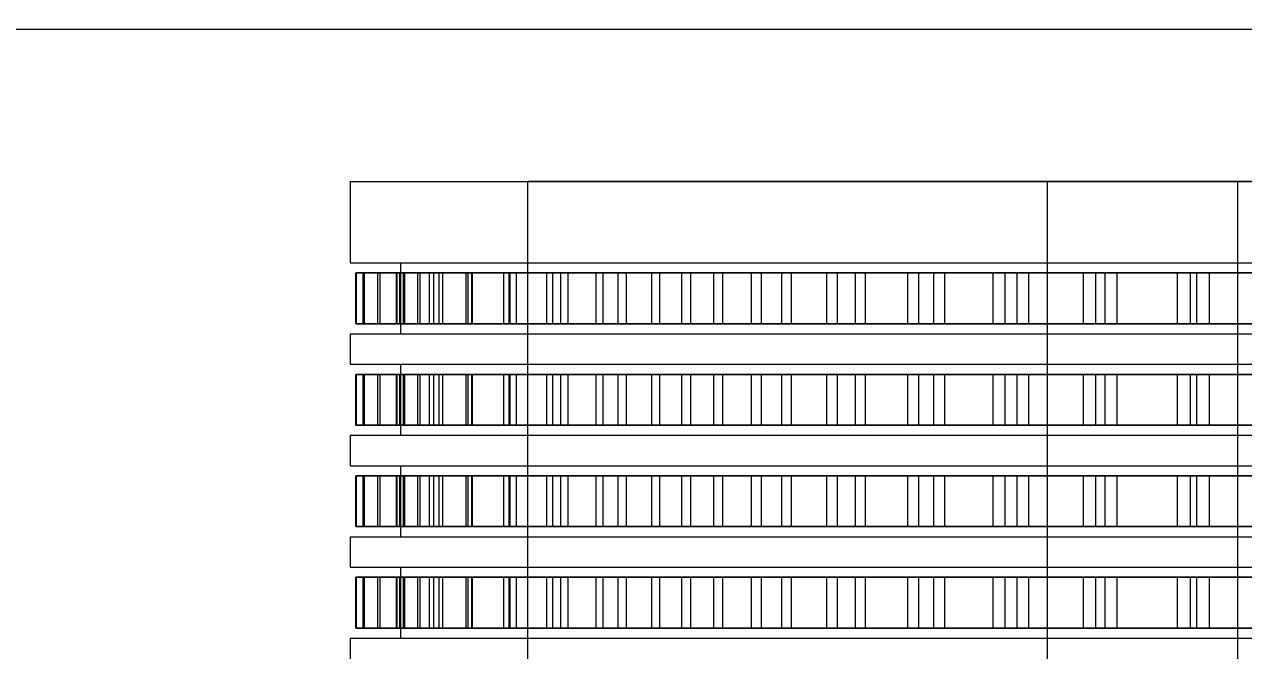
# Model space of a CAD drawing. Header units: millimetres. Extents: x -191664 to 191490, y -197311 to 10263.
# Drawn here: x 400.8 to 641.2, y -111832.5 to -111709 of the extents above; entities that cross this region are included whole.
import ezdxf

# ---------------------------------------------------------------- set-up
doc = ezdxf.new("R2010")
doc.units = ezdxf.units.MM
for name, color, linetype, lineweight in [('COTAS_O', 1, 'Continuous', 0), ('DET_briquetadora_superior', 7, 'Continuous', 0), ('R15_COTAS_TRANSPORTE_P', 1, 'Continuous', 0)]:
    doc.layers.add(name, color=color, linetype=linetype, lineweight=lineweight)
doc.dimstyles.new('PLANTA_20', dxfattribs={"dimtxt": 50, "dimasz": 30, "dimexe": 30, "dimexo": 16, "dimgap": 20, "dimtad": 1, "dimtih": 1, "dimtoh": 1, "dimdec": 1, "dimzin": 0, "dimdsep": 46, "dimcen": 0.09, "dimadec": 0, "dimazin": 0, "dimtfac": 1, "dimtdec": 4, "dimtofl": 0, "dimtmove": 0, "dimatfit": 3, "dimfxl": 1, "dimtolj": 1, "dimtzin": 0, "dimarcsym": 0})

# ---------------------------------------------------------------- blocks, each defined once
blk = doc.blocks.new('*D80')
at = {"layer": 'COTAS_O', "color": 0, "lineweight": -2, "transparency": 16777216}
for p, q in [((75, -111726), (75, -112240)), ((2275, -111726), (2275, -112240)), ((105, -112210), (2245, -112210))]:
    blk.add_line(p, q, dxfattribs=at)
at = {"layer": 'COTAS_O', "color": 0, "transparency": 16777216}
for points in [[(105, -112205), (105, -112215), (75, -112210)], [(2245, -112205), (2245, -112215), (2275, -112210)]]:
    blk.add_solid(points, dxfattribs=at)
at = {"layer": 'Defpoints', "color": 0, "transparency": 16777216}
for p in [(75, -111710), (2275, -111710), (2275, -112210)]:
    blk.add_point(p, dxfattribs=at)
blk = doc.blocks.new('*D131')
at = {"layer": 'Defpoints', "color": 0, "transparency": 16777216}
for p in [(1100, -183968.15), (1139.8, -184162.66), (1104.62, -184212), (1304.62, -184212), (1304.62, -184212)]:
    blk.add_point(p, dxfattribs=at)
at = {"layer": 'R15_COTAS_TRANSPORTE_P', "color": 0, "lineweight": -2, "transparency": 16777216}
blk.add_arc((1304.62, -184212), 172.05, 140.0034, 169.9966, dxfattribs=at)
at = {"layer": 'R15_COTAS_TRANSPORTE_P', "color": 0, "transparency": 16777216}
for points in [[(1169.28, -184097.88), (1176.35, -184104.95), (1194.03, -184080.2)], [(1140.17, -184182.55), (1130.2, -184181.68), (1132.57, -184212)]]:
    blk.add_solid(points, dxfattribs=at)
blk = doc.blocks.new('*D132')
at = {"layer": 'Defpoints', "color": 0, "transparency": 16777216}
for p in [(-500, -194490), (-500, -194490), (500, -194490), (203.29, -194656.68), (439.69, -194832.02)]:
    blk.add_point(p, dxfattribs=at)
at = {"layer": 'R15_COTAS_TRANSPORTE_P', "color": 0, "lineweight": -2, "transparency": 16777216}
blk.add_arc((-500, -194490), 722.77, 342.37834, 357.62166, dxfattribs=at)
at = {"layer": 'R15_COTAS_TRANSPORTE_P', "color": 0, "transparency": 16777216}
for points in [[(217.15, -194519.89), (227.15, -194520.1), (222.77, -194490)], [(193.59, -194710.42), (184.12, -194707.19), (179.18, -194737.2)]]:
    blk.add_solid(points, dxfattribs=at)
blk = doc.blocks.new('*D133')
at = {"layer": 'Defpoints', "color": 0, "transparency": 16777216}
for p in [(439.69, -194147.98), (217.89, -194406.09), (-500, -194490), (-500, -194490), (500, -194490)]:
    blk.add_point(p, dxfattribs=at)
at = {"layer": 'R15_COTAS_TRANSPORTE_P', "color": 0, "lineweight": -2, "transparency": 16777216}
blk.add_arc((-500, -194490), 722.77, 2.37834, 17.62166, dxfattribs=at)
at = {"layer": 'R15_COTAS_TRANSPORTE_P', "color": 0, "transparency": 16777216}
for points in [[(184.12, -194272.81), (193.59, -194269.58), (179.18, -194242.8)], [(227.15, -194459.9), (217.15, -194460.11), (222.77, -194490)]]:
    blk.add_solid(points, dxfattribs=at)

msp = doc.modelspace()

# ---------------------------------------------------------------- linework, layer by layer
at = {"layer": 'DET_briquetadora_superior', "color": 251, "true_color": 0x53616b}
msp.add_line((2275, -111710), (75, -111710), dxfattribs=at)
at = {"layer": 'DET_briquetadora_superior', "color": 117, "true_color": 0x28865c}
msp.add_line((1305, -111710), (325, -111710), dxfattribs=at)
at = {"layer": 'DET_briquetadora_superior', "color": 9, "true_color": 0xb9c3c2}
for p, q in [((465, -111740), (465.64, -111740)), ((465, -111740), (465, -111756)), ((465.64, -111740), (467.55, -111740)), ((467.55, -111740), (470.72, -111740)), ((470.72, -111740), (475.14, -111740)), ((475.14, -111740), (480.79, -111740)), ((480.79, -111740), (487.66, -111740)), ((487.66, -111740), (495.7, -111740)), ((495.7, -111740), (504.89, -111740)), ((500, -111890), (500, -111740)), ((502.84, -111740), (500, -111740)), ((511.11, -111740), (502.84, -111740)), ((504.89, -111740), (515.19, -111740)), ((524.16, -111740), (511.11, -111740)), ((515.19, -111740), (526.56, -111740)), ((540.92, -111740), (524.16, -111740)), ((526.56, -111740), (538.95, -111740)), ((538.95, -111740), (552.31, -111740)), ((560.04, -111740), (540.92, -111740)), ((552.31, -111740), (566.59, -111740)), ((579.96, -111740), (560.04, -111740)), ((566.59, -111740), (581.72, -111740)), ((599.08, -111740), (579.96, -111740)), ((581.72, -111740), (597.64, -111740)), ((597.64, -111740), (614.3, -111740)), ((615.84, -111740), (599.08, -111740)), ((602.5, -111890), (602.5, -111740)), ((605.34, -111740), (602.5, -111740)), ((613.61, -111740), (605.34, -111740)), ((626.66, -111740), (613.61, -111740)), ((614.3, -111740), (631.61, -111740)), ((628.89, -111740), (615.84, -111740)), ((643.42, -111740), (626.66, -111740)), ((637.16, -111740), (628.89, -111740)), ((631.61, -111740), (649.52, -111740)), ((640, -111740), (637.16, -111740)), ((640, -111890), (640, -111740)), ((465, -111756), (465.64, -111756)), ((465.64, -111756), (467.55, -111756)), ((467.55, -111756), (470.72, -111756)), ((470.72, -111756), (475.14, -111756)), ((475, -111756), (475.64, -111756)), ((475, -111770), (475, -111756)), ((475.14, -111756), (480.79, -111756)), ((475.64, -111756), (477.57, -111756)), ((477.57, -111756), (480.76, -111756)), ((480.76, -111756), (485.22, -111756)), ((480.79, -111756), (487.66, -111756)), ((485.22, -111756), (490.92, -111756)), ((487.66, -111756), (495.7, -111756)), ((490.92, -111756), (497.84, -111756)), ((495.7, -111756), (504.89, -111756)), ((497.84, -111756), (505.94, -111756)), ((504.89, -111756), (515.19, -111756)), ((505.94, -111756), (515.19, -111756)), ((515.19, -111756), (525.56, -111756)), ((515.19, -111756), (526.56, -111756)), ((525.56, -111756), (536.99, -111756)), ((526.56, -111756), (538.95, -111756)), ((536.99, -111756), (549.45, -111756)), ((538.95, -111756), (552.31, -111756)), ((549.45, -111756), (562.87, -111756)), ((552.31, -111756), (566.59, -111756)), ((562.87, -111756), (577.2, -111756)), ((566.59, -111756), (581.72, -111756)), ((577.2, -111756), (592.37, -111756)), ((581.72, -111756), (597.64, -111756)), ((592.37, -111756), (608.33, -111756)), ((597.64, -111756), (614.3, -111756)), ((608.33, -111756), (625, -111756)), ((614.3, -111756), (631.61, -111756)), ((625, -111756), (642.31, -111756)), ((631.61, -111756), (649.52, -111756)), ((465, -111770), (465.64, -111770)), ((465, -111770), (465, -111776)), ((465.64, -111770), (467.55, -111770)), ((467.55, -111770), (470.72, -111770)), ((470.72, -111770), (475.14, -111770)), ((475, -111770), (475.64, -111770)), ((475.14, -111770), (480.79, -111770)), ((475.64, -111770), (477.57, -111770)), ((477.57, -111770), (480.76, -111770)), ((480.76, -111770), (485.22, -111770)), ((480.79, -111770), (487.66, -111770)), ((485.22, -111770), (490.92, -111770)), ((487.66, -111770), (495.7, -111770)), ((490.92, -111770), (497.84, -111770)), ((495.7, -111770), (504.89, -111770)), ((497.84, -111770), (505.94, -111770)), ((504.89, -111770), (515.19, -111770)), ((505.94, -111770), (515.19, -111770)), ((515.19, -111770), (525.56, -111770)), ((515.19, -111770), (526.56, -111770)), ((525.56, -111770), (536.99, -111770)), ((526.56, -111770), (538.95, -111770)), ((536.99, -111770), (549.45, -111770)), ((538.95, -111770), (552.31, -111770)), ((549.45, -111770), (562.87, -111770)), ((552.31, -111770), (566.59, -111770)), ((562.87, -111770), (577.2, -111770)), ((566.59, -111770), (581.72, -111770)), ((577.2, -111770), (592.37, -111770)), ((581.72, -111770), (597.64, -111770)), ((592.37, -111770), (608.33, -111770)), ((597.64, -111770), (614.3, -111770)), ((608.33, -111770), (625, -111770)), ((614.3, -111770), (631.61, -111770)), ((625, -111770), (642.31, -111770)), ((631.61, -111770), (649.52, -111770)), ((465, -111776), (465.64, -111776)), ((465.64, -111776), (467.55, -111776)), ((467.55, -111776), (470.72, -111776)), ((470.72, -111776), (475.14, -111776)), ((475, -111776), (475.64, -111776)), ((475, -111790), (475, -111776)), ((475.14, -111776), (480.79, -111776)), ((475.64, -111776), (477.57, -111776)), ((477.57, -111776), (480.76, -111776)), ((480.76, -111776), (485.22, -111776)), ((480.79, -111776), (487.66, -111776)), ((485.22, -111776), (490.92, -111776)), ((487.66, -111776), (495.7, -111776)), ((490.92, -111776), (497.84, -111776)), ((495.7, -111776), (504.89, -111776)), ((497.84, -111776), (505.94, -111776)), ((504.89, -111776), (515.19, -111776)), ((505.94, -111776), (515.19, -111776)), ((515.19, -111776), (525.56, -111776)), ((515.19, -111776), (526.56, -111776)), ((525.56, -111776), (536.99, -111776)), ((526.56, -111776), (538.95, -111776)), ((536.99, -111776), (549.45, -111776)), ((538.95, -111776), (552.31, -111776)), ((549.45, -111776), (562.87, -111776)), ((552.31, -111776), (566.59, -111776)), ((562.87, -111776), (577.2, -111776)), ((566.59, -111776), (581.72, -111776)), ((577.2, -111776), (592.37, -111776)), ((581.72, -111776), (597.64, -111776)), ((592.37, -111776), (608.33, -111776)), ((597.64, -111776), (614.3, -111776)), ((608.33, -111776), (625, -111776)), ((614.3, -111776), (631.61, -111776)), ((625, -111776), (642.31, -111776)), ((631.61, -111776), (649.52, -111776)), ((465, -111790), (465.64, -111790)), ((465, -111790), (465, -111796)), ((465.64, -111790), (467.55, -111790)), ((467.55, -111790), (470.72, -111790)), ((470.72, -111790), (475.14, -111790)), ((475, -111790), (475.64, -111790)), ((475.14, -111790), (480.79, -111790)), ((475.64, -111790), (477.57, -111790)), ((477.57, -111790), (480.76, -111790)), ((480.76, -111790), (485.22, -111790)), ((480.79, -111790), (487.66, -111790)), ((485.22, -111790), (490.92, -111790)), ((487.66, -111790), (495.7, -111790)), ((490.92, -111790), (497.84, -111790)), ((495.7, -111790), (504.89, -111790)), ((497.84, -111790), (505.94, -111790)), ((504.89, -111790), (515.19, -111790)), ((505.94, -111790), (515.19, -111790)), ((515.19, -111790), (525.56, -111790)), ((515.19, -111790), (526.56, -111790)), ((525.56, -111790), (536.99, -111790)), ((526.56, -111790), (538.95, -111790)), ((536.99, -111790), (549.45, -111790)), ((538.95, -111790), (552.31, -111790)), ((549.45, -111790), (562.87, -111790)), ((552.31, -111790), (566.59, -111790)), ((562.87, -111790), (577.2, -111790)), ((566.59, -111790), (581.72, -111790)), ((577.2, -111790), (592.37, -111790)), ((581.72, -111790), (597.64, -111790)), ((592.37, -111790), (608.33, -111790)), ((597.64, -111790), (614.3, -111790)), ((608.33, -111790), (625, -111790)), ((614.3, -111790), (631.61, -111790)), ((625, -111790), (642.31, -111790)), ((631.61, -111790), (649.52, -111790)), ((465, -111796), (465.64, -111796)), ((465.64, -111796), (467.55, -111796)), ((467.55, -111796), (470.72, -111796)), ((470.72, -111796), (475.14, -111796)), ((475, -111796), (475.64, -111796)), ((475, -111810), (475, -111796)), ((475.14, -111796), (480.79, -111796)), ((475.64, -111796), (477.57, -111796)), ((477.57, -111796), (480.76, -111796)), ((480.76, -111796), (485.22, -111796)), ((480.79, -111796), (487.66, -111796)), ((485.22, -111796), (490.92, -111796)), ((487.66, -111796), (495.7, -111796)), ((490.92, -111796), (497.84, -111796)), ((495.7, -111796), (504.89, -111796)), ((497.84, -111796), (505.94, -111796)), ((504.89, -111796), (515.19, -111796)), ((505.94, -111796), (515.19, -111796)), ((515.19, -111796), (525.56, -111796)), ((515.19, -111796), (526.56, -111796)), ((525.56, -111796), (536.99, -111796)), ((526.56, -111796), (538.95, -111796)), ((536.99, -111796), (549.45, -111796)), ((538.95, -111796), (552.31, -111796)), ((549.45, -111796), (562.87, -111796)), ((552.31, -111796), (566.59, -111796)), ((562.87, -111796), (577.2, -111796)), ((566.59, -111796), (581.72, -111796)), ((577.2, -111796), (592.37, -111796)), ((581.72, -111796), (597.64, -111796)), ((592.37, -111796), (608.33, -111796)), ((597.64, -111796), (614.3, -111796)), ((608.33, -111796), (625, -111796)), ((614.3, -111796), (631.61, -111796)), ((625, -111796), (642.31, -111796)), ((631.61, -111796), (649.52, -111796)), ((465, -111810), (465.64, -111810)), ((465, -111810), (465, -111816)), ((465.64, -111810), (467.55, -111810)), ((467.55, -111810), (470.72, -111810)), ((470.72, -111810), (475.14, -111810)), ((475, -111810), (475.64, -111810)), ((475.14, -111810), (480.79, -111810)), ((475.64, -111810), (477.57, -111810)), ((477.57, -111810), (480.76, -111810)), ((480.76, -111810), (485.22, -111810)), ((480.79, -111810), (487.66, -111810)), ((485.22, -111810), (490.92, -111810)), ((487.66, -111810), (495.7, -111810)), ((490.92, -111810), (497.84, -111810)), ((495.7, -111810), (504.89, -111810)), ((497.84, -111810), (505.94, -111810)), ((504.89, -111810), (515.19, -111810)), ((505.94, -111810), (515.19, -111810)), ((515.19, -111810), (525.56, -111810)), ((515.19, -111810), (526.56, -111810)), ((525.56, -111810), (536.99, -111810)), ((526.56, -111810), (538.95, -111810)), ((536.99, -111810), (549.45, -111810)), ((538.95, -111810), (552.31, -111810)), ((549.45, -111810), (562.87, -111810)), ((552.31, -111810), (566.59, -111810)), ((562.87, -111810), (577.2, -111810)), ((566.59, -111810), (581.72, -111810)), ((577.2, -111810), (592.37, -111810)), ((581.72, -111810), (597.64, -111810)), ((592.37, -111810), (608.33, -111810)), ((597.64, -111810), (614.3, -111810)), ((608.33, -111810), (625, -111810)), ((614.3, -111810), (631.61, -111810)), ((625, -111810), (642.31, -111810)), ((631.61, -111810), (649.52, -111810)), ((465, -111816), (465.64, -111816)), ((465.64, -111816), (467.55, -111816)), ((467.55, -111816), (470.72, -111816)), ((470.72, -111816), (475.14, -111816)), ((475, -111816), (475.64, -111816)), ((475, -111830), (475, -111816)), ((475.14, -111816), (480.79, -111816)), ((475.64, -111816), (477.57, -111816)), ((477.57, -111816), (480.76, -111816)), ((480.76, -111816), (485.22, -111816)), ((480.79, -111816), (487.66, -111816)), ((485.22, -111816), (490.92, -111816)), ((487.66, -111816), (495.7, -111816)), ((490.92, -111816), (497.84, -111816)), ((495.7, -111816), (504.89, -111816)), ((497.84, -111816), (505.94, -111816)), ((504.89, -111816), (515.19, -111816)), ((505.94, -111816), (515.19, -111816)), ((515.19, -111816), (525.56, -111816)), ((515.19, -111816), (526.56, -111816)), ((525.56, -111816), (536.99, -111816)), ((526.56, -111816), (538.95, -111816)), ((536.99, -111816), (549.45, -111816)), ((538.95, -111816), (552.31, -111816)), ((549.45, -111816), (562.87, -111816)), ((552.31, -111816), (566.59, -111816)), ((562.87, -111816), (577.2, -111816)), ((566.59, -111816), (581.72, -111816)), ((577.2, -111816), (592.37, -111816)), ((581.72, -111816), (597.64, -111816)), ((592.37, -111816), (608.33, -111816)), ((597.64, -111816), (614.3, -111816)), ((608.33, -111816), (625, -111816)), ((614.3, -111816), (631.61, -111816)), ((625, -111816), (642.31, -111816)), ((631.61, -111816), (649.52, -111816)), ((465, -111830), (465.64, -111830)), ((465, -111830), (465, -111836)), ((465.64, -111830), (467.55, -111830)), ((467.55, -111830), (470.72, -111830)), ((470.72, -111830), (475.14, -111830)), ((475, -111830), (475.64, -111830)), ((475.14, -111830), (480.79, -111830)), ((475.64, -111830), (477.57, -111830)), ((477.57, -111830), (480.76, -111830)), ((480.76, -111830), (485.22, -111830)), ((480.79, -111830), (487.66, -111830)), ((485.22, -111830), (490.92, -111830)), ((487.66, -111830), (495.7, -111830)), ((490.92, -111830), (497.84, -111830)), ((495.7, -111830), (504.89, -111830)), ((497.84, -111830), (505.94, -111830)), ((504.89, -111830), (515.19, -111830)), ((505.94, -111830), (515.19, -111830)), ((515.19, -111830), (525.56, -111830)), ((515.19, -111830), (526.56, -111830)), ((525.56, -111830), (536.99, -111830)), ((526.56, -111830), (538.95, -111830)), ((536.99, -111830), (549.45, -111830)), ((538.95, -111830), (552.31, -111830)), ((549.45, -111830), (562.87, -111830)), ((552.31, -111830), (566.59, -111830)), ((562.87, -111830), (577.2, -111830)), ((566.59, -111830), (581.72, -111830)), ((577.2, -111830), (592.37, -111830)), ((581.72, -111830), (597.64, -111830)), ((592.37, -111830), (608.33, -111830)), ((597.64, -111830), (614.3, -111830)), ((608.33, -111830), (625, -111830)), ((614.3, -111830), (631.61, -111830)), ((625, -111830), (642.31, -111830)), ((631.61, -111830), (649.52, -111830))]:
    msp.add_line(p, q, dxfattribs=at)
at = {"layer": 'DET_briquetadora_superior', "color": 117, "true_color": 0x376c5b}
for p, q in [((466.14, -111758), (466.24, -111758)), ((467.54, -111758), (466.14, -111758)), ((466.14, -111768), (466.14, -111758)), ((466.24, -111758), (467.84, -111758)), ((466.24, -111768), (466.24, -111758)), ((470.43, -111758), (467.54, -111758)), ((467.54, -111768), (467.54, -111758)), ((467.84, -111758), (470.93, -111758)), ((467.84, -111768), (467.84, -111758)), ((474.8, -111758), (470.43, -111758)), ((470.43, -111768), (470.43, -111758)), ((470.93, -111758), (475.5, -111758)), ((470.93, -111768), (470.93, -111758)), ((475.5, -111758), (474.14, -111758)), ((474.14, -111758), (474.24, -111758)), ((474.14, -111768), (474.14, -111758)), ((474.24, -111758), (475.79, -111758)), ((474.24, -111768), (474.24, -111758)), ((480.63, -111758), (474.8, -111758)), ((474.8, -111768), (474.8, -111758)), ((475.5, -111758), (481.52, -111758)), ((478.32, -111758), (475.5, -111758)), ((475.5, -111768), (475.5, -111758)), ((475.79, -111758), (478.8, -111758)), ((475.79, -111768), (475.79, -111758)), ((482.57, -111758), (478.32, -111758)), ((478.32, -111768), (478.32, -111758)), ((478.8, -111758), (483.25, -111758)), ((478.8, -111768), (478.8, -111758)), ((487.89, -111758), (480.63, -111758)), ((480.63, -111768), (480.63, -111758)), ((481.52, -111758), (488.97, -111758)), ((481.52, -111768), (481.52, -111758)), ((488.25, -111758), (482.57, -111758)), ((482.57, -111768), (482.57, -111758)), ((483.25, -111758), (489.12, -111758)), ((483.25, -111768), (483.25, -111758)), ((496.54, -111758), (487.89, -111758)), ((487.89, -111768), (487.89, -111758)), ((495.32, -111758), (488.25, -111758)), ((488.25, -111768), (488.25, -111758)), ((488.97, -111758), (497.8, -111758)), ((488.97, -111768), (488.97, -111758)), ((489.12, -111758), (496.37, -111758)), ((489.12, -111768), (489.12, -111758)), ((503.75, -111758), (495.32, -111758)), ((495.32, -111768), (495.32, -111758)), ((496.37, -111758), (504.98, -111758)), ((496.37, -111768), (496.37, -111758)), ((506.54, -111758), (496.54, -111758)), ((496.54, -111768), (496.54, -111758)), ((497.8, -111758), (507.98, -111758)), ((497.8, -111768), (497.8, -111758)), ((513.49, -111758), (503.75, -111758)), ((503.75, -111768), (503.75, -111758)), ((504.98, -111758), (514.9, -111758)), ((504.98, -111768), (504.98, -111758)), ((517.84, -111758), (506.54, -111758)), ((506.54, -111768), (506.54, -111758)), ((507.98, -111758), (519.46, -111758)), ((507.98, -111768), (507.98, -111758)), ((524.5, -111758), (513.49, -111758)), ((513.49, -111768), (513.49, -111758)), ((514.9, -111758), (526.08, -111758)), ((514.9, -111768), (514.9, -111758)), ((530.4, -111758), (517.84, -111758)), ((517.84, -111768), (517.84, -111758)), ((519.46, -111758), (532.18, -111758)), ((519.46, -111768), (519.46, -111758)), ((536.73, -111758), (524.5, -111758)), ((524.5, -111768), (524.5, -111758)), ((526.08, -111758), (538.47, -111758)), ((526.08, -111768), (526.08, -111758)), ((544.14, -111758), (530.4, -111758)), ((530.4, -111768), (530.4, -111758)), ((532.18, -111758), (546.08, -111758)), ((532.18, -111768), (532.18, -111758)), ((550.12, -111758), (536.73, -111758)), ((536.73, -111768), (536.73, -111758)), ((538.47, -111758), (552, -111758)), ((538.47, -111768), (538.47, -111758)), ((559, -111758), (544.14, -111758)), ((544.14, -111768), (544.14, -111758)), ((546.08, -111758), (561.08, -111758)), ((546.08, -111768), (546.08, -111758)), ((564.6, -111758), (550.12, -111758)), ((550.12, -111768), (550.12, -111758)), ((552, -111758), (566.62, -111758)), ((552, -111768), (552, -111758)), ((574.92, -111758), (559, -111758)), ((559, -111768), (559, -111758)), ((561.08, -111758), (577.13, -111758)), ((561.08, -111768), (561.08, -111758)), ((580.1, -111758), (564.6, -111758)), ((564.6, -111768), (564.6, -111758)), ((566.62, -111758), (582.25, -111758)), ((566.62, -111768), (566.62, -111758)), ((591.8, -111758), (574.92, -111758)), ((574.92, -111768), (574.92, -111758)), ((577.13, -111758), (594.14, -111758)), ((577.13, -111768), (577.13, -111758)), ((596.54, -111758), (580.1, -111758)), ((580.1, -111768), (580.1, -111758)), ((582.25, -111758), (598.82, -111758)), ((582.25, -111768), (582.25, -111758)), ((609.57, -111758), (591.8, -111758)), ((591.8, -111768), (591.8, -111758)), ((594.14, -111758), (612.03, -111758)), ((594.14, -111768), (594.14, -111758)), ((613.85, -111758), (596.54, -111758)), ((596.54, -111768), (596.54, -111758)), ((598.82, -111758), (616.24, -111758)), ((598.82, -111768), (598.82, -111758)), ((628.15, -111758), (609.57, -111758)), ((609.57, -111768), (609.57, -111758)), ((612.03, -111758), (630.7, -111758)), ((612.03, -111768), (612.03, -111758)), ((631.95, -111758), (613.85, -111758)), ((613.85, -111768), (613.85, -111758)), ((616.24, -111758), (634.44, -111758)), ((616.24, -111768), (616.24, -111758)), ((647.44, -111758), (628.15, -111758)), ((628.15, -111768), (628.15, -111758)), ((630.7, -111758), (650.08, -111758)), ((630.7, -111768), (630.7, -111758)), ((650.74, -111758), (631.95, -111758)), ((631.95, -111768), (631.95, -111758)), ((634.44, -111758), (653.31, -111758)), ((634.44, -111768), (634.44, -111758)), ((467.54, -111768), (466.14, -111768)), ((466.14, -111768), (466.24, -111768)), ((466.24, -111768), (467.84, -111768)), ((470.43, -111768), (467.54, -111768)), ((467.84, -111768), (470.93, -111768)), ((474.8, -111768), (470.43, -111768)), ((470.93, -111768), (475.5, -111768)), ((474.14, -111768), (474.24, -111768)), ((475.5, -111768), (474.14, -111768)), ((474.24, -111768), (475.79, -111768)), ((480.63, -111768), (474.8, -111768)), ((475.5, -111768), (481.52, -111768)), ((478.32, -111768), (475.5, -111768)), ((475.79, -111768), (478.8, -111768)), ((482.57, -111768), (478.32, -111768)), ((478.8, -111768), (483.25, -111768)), ((487.89, -111768), (480.63, -111768)), ((481.52, -111768), (488.97, -111768)), ((488.25, -111768), (482.57, -111768)), ((483.25, -111768), (489.12, -111768)), ((496.54, -111768), (487.89, -111768)), ((495.32, -111768), (488.25, -111768)), ((488.97, -111768), (497.8, -111768)), ((489.12, -111768), (496.37, -111768)), ((503.75, -111768), (495.32, -111768)), ((496.37, -111768), (504.98, -111768)), ((506.54, -111768), (496.54, -111768)), ((497.8, -111768), (507.98, -111768)), ((513.49, -111768), (503.75, -111768)), ((504.98, -111768), (514.9, -111768)), ((517.84, -111768), (506.54, -111768)), ((507.98, -111768), (519.46, -111768)), ((524.5, -111768), (513.49, -111768)), ((514.9, -111768), (526.08, -111768)), ((530.4, -111768), (517.84, -111768)), ((519.46, -111768), (532.18, -111768)), ((536.73, -111768), (524.5, -111768)), ((526.08, -111768), (538.47, -111768)), ((544.14, -111768), (530.4, -111768)), ((532.18, -111768), (546.08, -111768)), ((550.12, -111768), (536.73, -111768)), ((538.47, -111768), (552, -111768)), ((559, -111768), (544.14, -111768)), ((546.08, -111768), (561.08, -111768)), ((564.6, -111768), (550.12, -111768)), ((552, -111768), (566.62, -111768)), ((574.92, -111768), (559, -111768)), ((561.08, -111768), (577.13, -111768)), ((580.1, -111768), (564.6, -111768)), ((566.62, -111768), (582.25, -111768)), ((591.8, -111768), (574.92, -111768)), ((577.13, -111768), (594.14, -111768)), ((596.54, -111768), (580.1, -111768)), ((582.25, -111768), (598.82, -111768)), ((609.57, -111768), (591.8, -111768)), ((594.14, -111768), (612.03, -111768)), ((613.85, -111768), (596.54, -111768)), ((598.82, -111768), (616.24, -111768)), ((628.15, -111768), (609.57, -111768)), ((612.03, -111768), (630.7, -111768)), ((631.95, -111768), (613.85, -111768)), ((616.24, -111768), (634.44, -111768)), ((647.44, -111768), (628.15, -111768)), ((630.7, -111768), (650.08, -111768)), ((650.74, -111768), (631.95, -111768)), ((634.44, -111768), (653.31, -111768)), ((466.14, -111778), (466.24, -111778)), ((467.54, -111778), (466.14, -111778)), ((466.14, -111788), (466.14, -111778)), ((466.24, -111778), (467.84, -111778)), ((466.24, -111788), (466.24, -111778)), ((470.43, -111778), (467.54, -111778)), ((467.54, -111788), (467.54, -111778)), ((467.84, -111778), (470.93, -111778)), ((467.84, -111788), (467.84, -111778)), ((474.8, -111778), (470.43, -111778)), ((470.43, -111788), (470.43, -111778)), ((470.93, -111778), (475.5, -111778)), ((470.93, -111788), (470.93, -111778)), ((475.5, -111778), (474.14, -111778)), ((474.14, -111778), (474.24, -111778)), ((474.14, -111788), (474.14, -111778)), ((474.24, -111778), (475.79, -111778)), ((474.24, -111788), (474.24, -111778)), ((480.63, -111778), (474.8, -111778)), ((474.8, -111788), (474.8, -111778)), ((475.5, -111778), (481.52, -111778)), ((478.32, -111778), (475.5, -111778)), ((475.5, -111788), (475.5, -111778)), ((475.79, -111778), (478.8, -111778)), ((475.79, -111788), (475.79, -111778)), ((482.57, -111778), (478.32, -111778)), ((478.32, -111788), (478.32, -111778)), ((478.8, -111778), (483.25, -111778)), ((478.8, -111788), (478.8, -111778)), ((487.89, -111778), (480.63, -111778)), ((480.63, -111788), (480.63, -111778)), ((481.52, -111778), (488.97, -111778)), ((481.52, -111788), (481.52, -111778)), ((488.25, -111778), (482.57, -111778)), ((482.57, -111788), (482.57, -111778)), ((483.25, -111778), (489.12, -111778)), ((483.25, -111788), (483.25, -111778)), ((496.54, -111778), (487.89, -111778)), ((487.89, -111788), (487.89, -111778)), ((495.32, -111778), (488.25, -111778)), ((488.25, -111788), (488.25, -111778)), ((488.97, -111778), (497.8, -111778)), ((488.97, -111788), (488.97, -111778)), ((489.12, -111778), (496.37, -111778)), ((489.12, -111788), (489.12, -111778)), ((503.75, -111778), (495.32, -111778)), ((495.32, -111788), (495.32, -111778)), ((496.37, -111778), (504.98, -111778)), ((496.37, -111788), (496.37, -111778)), ((506.54, -111778), (496.54, -111778)), ((496.54, -111788), (496.54, -111778)), ((497.8, -111778), (507.98, -111778)), ((497.8, -111788), (497.8, -111778)), ((513.49, -111778), (503.75, -111778)), ((503.75, -111788), (503.75, -111778)), ((504.98, -111778), (514.9, -111778)), ((504.98, -111788), (504.98, -111778)), ((517.84, -111778), (506.54, -111778)), ((506.54, -111788), (506.54, -111778)), ((507.98, -111778), (519.46, -111778)), ((507.98, -111788), (507.98, -111778)), ((524.5, -111778), (513.49, -111778)), ((513.49, -111788), (513.49, -111778)), ((514.9, -111778), (526.08, -111778)), ((514.9, -111788), (514.9, -111778)), ((530.4, -111778), (517.84, -111778)), ((517.84, -111788), (517.84, -111778)), ((519.46, -111778), (532.18, -111778)), ((519.46, -111788), (519.46, -111778)), ((536.73, -111778), (524.5, -111778)), ((524.5, -111788), (524.5, -111778)), ((526.08, -111778), (538.47, -111778)), ((526.08, -111788), (526.08, -111778)), ((544.14, -111778), (530.4, -111778)), ((530.4, -111788), (530.4, -111778)), ((532.18, -111778), (546.08, -111778)), ((532.18, -111788), (532.18, -111778)), ((550.12, -111778), (536.73, -111778)), ((536.73, -111788), (536.73, -111778)), ((538.47, -111778), (552, -111778)), ((538.47, -111788), (538.47, -111778)), ((559, -111778), (544.14, -111778)), ((544.14, -111788), (544.14, -111778)), ((546.08, -111778), (561.08, -111778)), ((546.08, -111788), (546.08, -111778)), ((564.6, -111778), (550.12, -111778)), ((550.12, -111788), (550.12, -111778)), ((552, -111778), (566.62, -111778)), ((552, -111788), (552, -111778)), ((574.92, -111778), (559, -111778)), ((559, -111788), (559, -111778)), ((561.08, -111778), (577.13, -111778)), ((561.08, -111788), (561.08, -111778)), ((580.1, -111778), (564.6, -111778)), ((564.6, -111788), (564.6, -111778)), ((566.62, -111778), (582.25, -111778)), ((566.62, -111788), (566.62, -111778)), ((591.8, -111778), (574.92, -111778)), ((574.92, -111788), (574.92, -111778)), ((577.13, -111778), (594.14, -111778)), ((577.13, -111788), (577.13, -111778)), ((596.54, -111778), (580.1, -111778)), ((580.1, -111788), (580.1, -111778)), ((582.25, -111778), (598.82, -111778)), ((582.25, -111788), (582.25, -111778)), ((609.57, -111778), (591.8, -111778)), ((591.8, -111788), (591.8, -111778)), ((594.14, -111778), (612.03, -111778)), ((594.14, -111788), (594.14, -111778)), ((613.85, -111778), (596.54, -111778)), ((596.54, -111788), (596.54, -111778)), ((598.82, -111778), (616.24, -111778)), ((598.82, -111788), (598.82, -111778)), ((628.15, -111778), (609.57, -111778)), ((609.57, -111788), (609.57, -111778)), ((612.03, -111778), (630.7, -111778)), ((612.03, -111788), (612.03, -111778)), ((631.95, -111778), (613.85, -111778)), ((613.85, -111788), (613.85, -111778)), ((616.24, -111778), (634.44, -111778)), ((616.24, -111788), (616.24, -111778)), ((647.44, -111778), (628.15, -111778)), ((628.15, -111788), (628.15, -111778)), ((630.7, -111778), (650.08, -111778)), ((630.7, -111788), (630.7, -111778)), ((650.74, -111778), (631.95, -111778)), ((631.95, -111788), (631.95, -111778)), ((634.44, -111778), (653.31, -111778)), ((634.44, -111788), (634.44, -111778)), ((467.54, -111788), (466.14, -111788)), ((466.14, -111788), (466.24, -111788)), ((466.24, -111788), (467.84, -111788)), ((470.43, -111788), (467.54, -111788)), ((467.84, -111788), (470.93, -111788)), ((474.8, -111788), (470.43, -111788)), ((470.93, -111788), (475.5, -111788)), ((474.14, -111788), (474.24, -111788)), ((475.5, -111788), (474.14, -111788)), ((474.24, -111788), (475.79, -111788)), ((480.63, -111788), (474.8, -111788)), ((475.5, -111788), (481.52, -111788)), ((478.32, -111788), (475.5, -111788)), ((475.79, -111788), (478.8, -111788)), ((482.57, -111788), (478.32, -111788)), ((478.8, -111788), (483.25, -111788)), ((487.89, -111788), (480.63, -111788)), ((481.52, -111788), (488.97, -111788)), ((488.25, -111788), (482.57, -111788)), ((483.25, -111788), (489.12, -111788)), ((496.54, -111788), (487.89, -111788)), ((495.32, -111788), (488.25, -111788)), ((488.97, -111788), (497.8, -111788)), ((489.12, -111788), (496.37, -111788)), ((503.75, -111788), (495.32, -111788)), ((496.37, -111788), (504.98, -111788)), ((506.54, -111788), (496.54, -111788)), ((497.8, -111788), (507.98, -111788)), ((513.49, -111788), (503.75, -111788)), ((504.98, -111788), (514.9, -111788)), ((517.84, -111788), (506.54, -111788)), ((507.98, -111788), (519.46, -111788)), ((524.5, -111788), (513.49, -111788)), ((514.9, -111788), (526.08, -111788)), ((530.4, -111788), (517.84, -111788)), ((519.46, -111788), (532.18, -111788)), ((536.73, -111788), (524.5, -111788)), ((526.08, -111788), (538.47, -111788)), ((544.14, -111788), (530.4, -111788)), ((532.18, -111788), (546.08, -111788)), ((550.12, -111788), (536.73, -111788)), ((538.47, -111788), (552, -111788)), ((559, -111788), (544.14, -111788)), ((546.08, -111788), (561.08, -111788)), ((564.6, -111788), (550.12, -111788)), ((552, -111788), (566.62, -111788)), ((574.92, -111788), (559, -111788)), ((561.08, -111788), (577.13, -111788)), ((580.1, -111788), (564.6, -111788)), ((566.62, -111788), (582.25, -111788)), ((591.8, -111788), (574.92, -111788)), ((577.13, -111788), (594.14, -111788)), ((596.54, -111788), (580.1, -111788)), ((582.25, -111788), (598.82, -111788)), ((609.57, -111788), (591.8, -111788)), ((594.14, -111788), (612.03, -111788)), ((613.85, -111788), (596.54, -111788)), ((598.82, -111788), (616.24, -111788)), ((628.15, -111788), (609.57, -111788)), ((612.03, -111788), (630.7, -111788)), ((631.95, -111788), (613.85, -111788)), ((616.24, -111788), (634.44, -111788)), ((647.44, -111788), (628.15, -111788)), ((630.7, -111788), (650.08, -111788)), ((650.74, -111788), (631.95, -111788)), ((634.44, -111788), (653.31, -111788)), ((466.14, -111798), (466.24, -111798)), ((467.54, -111798), (466.14, -111798)), ((466.14, -111808), (466.14, -111798)), ((466.24, -111798), (467.84, -111798)), ((466.24, -111808), (466.24, -111798)), ((470.43, -111798), (467.54, -111798)), ((467.54, -111808), (467.54, -111798)), ((467.84, -111798), (470.93, -111798)), ((467.84, -111808), (467.84, -111798)), ((474.8, -111798), (470.43, -111798)), ((470.43, -111808), (470.43, -111798)), ((470.93, -111798), (475.5, -111798)), ((470.93, -111808), (470.93, -111798)), ((475.5, -111798), (474.14, -111798)), ((474.14, -111798), (474.24, -111798)), ((474.14, -111808), (474.14, -111798)), ((474.24, -111798), (475.79, -111798)), ((474.24, -111808), (474.24, -111798)), ((480.63, -111798), (474.8, -111798)), ((474.8, -111808), (474.8, -111798)), ((475.5, -111798), (481.52, -111798)), ((478.32, -111798), (475.5, -111798)), ((475.5, -111808), (475.5, -111798)), ((475.79, -111798), (478.8, -111798)), ((475.79, -111808), (475.79, -111798)), ((482.57, -111798), (478.32, -111798)), ((478.32, -111808), (478.32, -111798)), ((478.8, -111798), (483.25, -111798)), ((478.8, -111808), (478.8, -111798)), ((487.89, -111798), (480.63, -111798)), ((480.63, -111808), (480.63, -111798)), ((481.52, -111798), (488.97, -111798)), ((481.52, -111808), (481.52, -111798)), ((488.25, -111798), (482.57, -111798)), ((482.57, -111808), (482.57, -111798)), ((483.25, -111798), (489.12, -111798)), ((483.25, -111808), (483.25, -111798)), ((496.54, -111798), (487.89, -111798)), ((487.89, -111808), (487.89, -111798)), ((495.32, -111798), (488.25, -111798)), ((488.25, -111808), (488.25, -111798)), ((488.97, -111798), (497.8, -111798)), ((488.97, -111808), (488.97, -111798)), ((489.12, -111798), (496.37, -111798)), ((489.12, -111808), (489.12, -111798)), ((503.75, -111798), (495.32, -111798)), ((495.32, -111808), (495.32, -111798)), ((496.37, -111798), (504.98, -111798)), ((496.37, -111808), (496.37, -111798)), ((506.54, -111798), (496.54, -111798)), ((496.54, -111808), (496.54, -111798)), ((497.8, -111798), (507.98, -111798)), ((497.8, -111808), (497.8, -111798)), ((513.49, -111798), (503.75, -111798)), ((503.75, -111808), (503.75, -111798)), ((504.98, -111798), (514.9, -111798)), ((504.98, -111808), (504.98, -111798)), ((517.84, -111798), (506.54, -111798)), ((506.54, -111808), (506.54, -111798)), ((507.98, -111798), (519.46, -111798)), ((507.98, -111808), (507.98, -111798)), ((524.5, -111798), (513.49, -111798)), ((513.49, -111808), (513.49, -111798)), ((514.9, -111798), (526.08, -111798)), ((514.9, -111808), (514.9, -111798)), ((530.4, -111798), (517.84, -111798)), ((517.84, -111808), (517.84, -111798)), ((519.46, -111798), (532.18, -111798)), ((519.46, -111808), (519.46, -111798)), ((536.73, -111798), (524.5, -111798)), ((524.5, -111808), (524.5, -111798)), ((526.08, -111798), (538.47, -111798)), ((526.08, -111808), (526.08, -111798)), ((544.14, -111798), (530.4, -111798)), ((530.4, -111808), (530.4, -111798)), ((532.18, -111798), (546.08, -111798)), ((532.18, -111808), (532.18, -111798)), ((550.12, -111798), (536.73, -111798)), ((536.73, -111808), (536.73, -111798)), ((538.47, -111798), (552, -111798)), ((538.47, -111808), (538.47, -111798)), ((559, -111798), (544.14, -111798)), ((544.14, -111808), (544.14, -111798)), ((546.08, -111798), (561.08, -111798)), ((546.08, -111808), (546.08, -111798)), ((564.6, -111798), (550.12, -111798)), ((550.12, -111808), (550.12, -111798)), ((552, -111798), (566.62, -111798)), ((552, -111808), (552, -111798)), ((574.92, -111798), (559, -111798)), ((559, -111808), (559, -111798)), ((561.08, -111798), (577.13, -111798)), ((561.08, -111808), (561.08, -111798)), ((580.1, -111798), (564.6, -111798)), ((564.6, -111808), (564.6, -111798)), ((566.62, -111798), (582.25, -111798)), ((566.62, -111808), (566.62, -111798)), ((591.8, -111798), (574.92, -111798)), ((574.92, -111808), (574.92, -111798)), ((577.13, -111798), (594.14, -111798)), ((577.13, -111808), (577.13, -111798)), ((596.54, -111798), (580.1, -111798)), ((580.1, -111808), (580.1, -111798)), ((582.25, -111798), (598.82, -111798)), ((582.25, -111808), (582.25, -111798)), ((609.57, -111798), (591.8, -111798)), ((591.8, -111808), (591.8, -111798)), ((594.14, -111798), (612.03, -111798)), ((594.14, -111808), (594.14, -111798)), ((613.85, -111798), (596.54, -111798)), ((596.54, -111808), (596.54, -111798)), ((598.82, -111798), (616.24, -111798)), ((598.82, -111808), (598.82, -111798)), ((628.15, -111798), (609.57, -111798)), ((609.57, -111808), (609.57, -111798)), ((612.03, -111798), (630.7, -111798)), ((612.03, -111808), (612.03, -111798)), ((631.95, -111798), (613.85, -111798)), ((613.85, -111808), (613.85, -111798)), ((616.24, -111798), (634.44, -111798)), ((616.24, -111808), (616.24, -111798)), ((647.44, -111798), (628.15, -111798)), ((628.15, -111808), (628.15, -111798)), ((630.7, -111798), (650.08, -111798)), ((630.7, -111808), (630.7, -111798)), ((650.74, -111798), (631.95, -111798)), ((631.95, -111808), (631.95, -111798)), ((634.44, -111798), (653.31, -111798)), ((634.44, -111808), (634.44, -111798)), ((467.54, -111808), (466.14, -111808)), ((466.14, -111808), (466.24, -111808)), ((466.24, -111808), (467.84, -111808)), ((470.43, -111808), (467.54, -111808)), ((467.84, -111808), (470.93, -111808)), ((474.8, -111808), (470.43, -111808)), ((470.93, -111808), (475.5, -111808)), ((474.14, -111808), (474.24, -111808)), ((475.5, -111808), (474.14, -111808)), ((474.24, -111808), (475.79, -111808)), ((480.63, -111808), (474.8, -111808)), ((475.5, -111808), (481.52, -111808)), ((478.32, -111808), (475.5, -111808)), ((475.79, -111808), (478.8, -111808)), ((482.57, -111808), (478.32, -111808)), ((478.8, -111808), (483.25, -111808)), ((487.89, -111808), (480.63, -111808)), ((481.52, -111808), (488.97, -111808)), ((488.25, -111808), (482.57, -111808)), ((483.25, -111808), (489.12, -111808)), ((496.54, -111808), (487.89, -111808)), ((495.32, -111808), (488.25, -111808)), ((488.97, -111808), (497.8, -111808)), ((489.12, -111808), (496.37, -111808)), ((503.75, -111808), (495.32, -111808)), ((496.37, -111808), (504.98, -111808)), ((506.54, -111808), (496.54, -111808)), ((497.8, -111808), (507.98, -111808)), ((513.49, -111808), (503.75, -111808)), ((504.98, -111808), (514.9, -111808)), ((517.84, -111808), (506.54, -111808)), ((507.98, -111808), (519.46, -111808)), ((524.5, -111808), (513.49, -111808)), ((514.9, -111808), (526.08, -111808)), ((530.4, -111808), (517.84, -111808)), ((519.46, -111808), (532.18, -111808)), ((536.73, -111808), (524.5, -111808)), ((526.08, -111808), (538.47, -111808)), ((544.14, -111808), (530.4, -111808)), ((532.18, -111808), (546.08, -111808)), ((550.12, -111808), (536.73, -111808)), ((538.47, -111808), (552, -111808)), ((559, -111808), (544.14, -111808)), ((546.08, -111808), (561.08, -111808)), ((564.6, -111808), (550.12, -111808)), ((552, -111808), (566.62, -111808)), ((574.92, -111808), (559, -111808)), ((561.08, -111808), (577.13, -111808)), ((580.1, -111808), (564.6, -111808)), ((566.62, -111808), (582.25, -111808)), ((591.8, -111808), (574.92, -111808)), ((577.13, -111808), (594.14, -111808)), ((596.54, -111808), (580.1, -111808)), ((582.25, -111808), (598.82, -111808)), ((609.57, -111808), (591.8, -111808)), ((594.14, -111808), (612.03, -111808)), ((613.85, -111808), (596.54, -111808)), ((598.82, -111808), (616.24, -111808)), ((628.15, -111808), (609.57, -111808)), ((612.03, -111808), (630.7, -111808)), ((631.95, -111808), (613.85, -111808)), ((616.24, -111808), (634.44, -111808)), ((647.44, -111808), (628.15, -111808)), ((630.7, -111808), (650.08, -111808)), ((650.74, -111808), (631.95, -111808)), ((634.44, -111808), (653.31, -111808)), ((466.14, -111818), (466.24, -111818)), ((467.54, -111818), (466.14, -111818)), ((466.14, -111828), (466.14, -111818)), ((466.24, -111818), (467.84, -111818)), ((466.24, -111828), (466.24, -111818)), ((470.43, -111818), (467.54, -111818)), ((467.54, -111828), (467.54, -111818)), ((467.84, -111818), (470.93, -111818)), ((467.84, -111828), (467.84, -111818)), ((474.8, -111818), (470.43, -111818)), ((470.43, -111828), (470.43, -111818)), ((470.93, -111818), (475.5, -111818)), ((470.93, -111828), (470.93, -111818)), ((475.5, -111818), (474.14, -111818)), ((474.14, -111818), (474.24, -111818)), ((474.14, -111828), (474.14, -111818)), ((474.24, -111818), (475.79, -111818)), ((474.24, -111828), (474.24, -111818)), ((480.63, -111818), (474.8, -111818)), ((474.8, -111828), (474.8, -111818)), ((475.5, -111818), (481.52, -111818)), ((478.32, -111818), (475.5, -111818)), ((475.5, -111828), (475.5, -111818)), ((475.79, -111818), (478.8, -111818)), ((475.79, -111828), (475.79, -111818)), ((482.57, -111818), (478.32, -111818)), ((478.32, -111828), (478.32, -111818)), ((478.8, -111818), (483.25, -111818)), ((478.8, -111828), (478.8, -111818)), ((487.89, -111818), (480.63, -111818)), ((480.63, -111828), (480.63, -111818)), ((481.52, -111818), (488.97, -111818)), ((481.52, -111828), (481.52, -111818)), ((488.25, -111818), (482.57, -111818)), ((482.57, -111828), (482.57, -111818)), ((483.25, -111818), (489.12, -111818)), ((483.25, -111828), (483.25, -111818)), ((496.54, -111818), (487.89, -111818)), ((487.89, -111828), (487.89, -111818)), ((495.32, -111818), (488.25, -111818)), ((488.25, -111828), (488.25, -111818)), ((488.97, -111818), (497.8, -111818)), ((488.97, -111828), (488.97, -111818)), ((489.12, -111818), (496.37, -111818)), ((489.12, -111828), (489.12, -111818)), ((503.75, -111818), (495.32, -111818)), ((495.32, -111828), (495.32, -111818)), ((496.37, -111818), (504.98, -111818)), ((496.37, -111828), (496.37, -111818)), ((506.54, -111818), (496.54, -111818)), ((496.54, -111828), (496.54, -111818)), ((497.8, -111818), (507.98, -111818)), ((497.8, -111828), (497.8, -111818)), ((513.49, -111818), (503.75, -111818)), ((503.75, -111828), (503.75, -111818)), ((504.98, -111818), (514.9, -111818)), ((504.98, -111828), (504.98, -111818)), ((517.84, -111818), (506.54, -111818)), ((506.54, -111828), (506.54, -111818)), ((507.98, -111818), (519.46, -111818)), ((507.98, -111828), (507.98, -111818)), ((524.5, -111818), (513.49, -111818)), ((513.49, -111828), (513.49, -111818)), ((514.9, -111818), (526.08, -111818)), ((514.9, -111828), (514.9, -111818)), ((530.4, -111818), (517.84, -111818)), ((517.84, -111828), (517.84, -111818)), ((519.46, -111818), (532.18, -111818)), ((519.46, -111828), (519.46, -111818)), ((536.73, -111818), (524.5, -111818)), ((524.5, -111828), (524.5, -111818)), ((526.08, -111818), (538.47, -111818)), ((526.08, -111828), (526.08, -111818)), ((544.14, -111818), (530.4, -111818)), ((530.4, -111828), (530.4, -111818)), ((532.18, -111818), (546.08, -111818)), ((532.18, -111828), (532.18, -111818)), ((550.12, -111818), (536.73, -111818)), ((536.73, -111828), (536.73, -111818)), ((538.47, -111818), (552, -111818)), ((538.47, -111828), (538.47, -111818)), ((559, -111818), (544.14, -111818)), ((544.14, -111828), (544.14, -111818)), ((546.08, -111818), (561.08, -111818)), ((546.08, -111828), (546.08, -111818)), ((564.6, -111818), (550.12, -111818)), ((550.12, -111828), (550.12, -111818)), ((552, -111818), (566.62, -111818)), ((552, -111828), (552, -111818)), ((574.92, -111818), (559, -111818)), ((559, -111828), (559, -111818)), ((561.08, -111818), (577.13, -111818)), ((561.08, -111828), (561.08, -111818)), ((580.1, -111818), (564.6, -111818)), ((564.6, -111828), (564.6, -111818)), ((566.62, -111818), (582.25, -111818)), ((566.62, -111828), (566.62, -111818)), ((591.8, -111818), (574.92, -111818)), ((574.92, -111828), (574.92, -111818)), ((577.13, -111818), (594.14, -111818)), ((577.13, -111828), (577.13, -111818)), ((596.54, -111818), (580.1, -111818)), ((580.1, -111828), (580.1, -111818)), ((582.25, -111818), (598.82, -111818)), ((582.25, -111828), (582.25, -111818)), ((609.57, -111818), (591.8, -111818)), ((591.8, -111828), (591.8, -111818)), ((594.14, -111818), (612.03, -111818)), ((594.14, -111828), (594.14, -111818)), ((613.85, -111818), (596.54, -111818)), ((596.54, -111828), (596.54, -111818)), ((598.82, -111818), (616.24, -111818)), ((598.82, -111828), (598.82, -111818)), ((628.15, -111818), (609.57, -111818)), ((609.57, -111828), (609.57, -111818)), ((612.03, -111818), (630.7, -111818)), ((612.03, -111828), (612.03, -111818)), ((631.95, -111818), (613.85, -111818)), ((613.85, -111828), (613.85, -111818)), ((616.24, -111818), (634.44, -111818)), ((616.24, -111828), (616.24, -111818)), ((647.44, -111818), (628.15, -111818)), ((628.15, -111828), (628.15, -111818)), ((630.7, -111818), (650.08, -111818)), ((630.7, -111828), (630.7, -111818)), ((650.74, -111818), (631.95, -111818)), ((631.95, -111828), (631.95, -111818)), ((634.44, -111818), (653.31, -111818)), ((634.44, -111828), (634.44, -111818)), ((467.54, -111828), (466.14, -111828)), ((466.14, -111828), (466.24, -111828)), ((466.24, -111828), (467.84, -111828)), ((470.43, -111828), (467.54, -111828)), ((467.84, -111828), (470.93, -111828)), ((474.8, -111828), (470.43, -111828)), ((470.93, -111828), (475.5, -111828)), ((474.14, -111828), (474.24, -111828)), ((475.5, -111828), (474.14, -111828)), ((474.24, -111828), (475.79, -111828)), ((480.63, -111828), (474.8, -111828)), ((475.5, -111828), (481.52, -111828)), ((478.32, -111828), (475.5, -111828)), ((475.79, -111828), (478.8, -111828)), ((482.57, -111828), (478.32, -111828)), ((478.8, -111828), (483.25, -111828)), ((487.89, -111828), (480.63, -111828)), ((481.52, -111828), (488.97, -111828)), ((488.25, -111828), (482.57, -111828)), ((483.25, -111828), (489.12, -111828)), ((496.54, -111828), (487.89, -111828)), ((495.32, -111828), (488.25, -111828)), ((488.97, -111828), (497.8, -111828)), ((489.12, -111828), (496.37, -111828)), ((503.75, -111828), (495.32, -111828)), ((496.37, -111828), (504.98, -111828)), ((506.54, -111828), (496.54, -111828)), ((497.8, -111828), (507.98, -111828)), ((513.49, -111828), (503.75, -111828)), ((504.98, -111828), (514.9, -111828)), ((517.84, -111828), (506.54, -111828)), ((507.98, -111828), (519.46, -111828)), ((524.5, -111828), (513.49, -111828)), ((514.9, -111828), (526.08, -111828)), ((530.4, -111828), (517.84, -111828)), ((519.46, -111828), (532.18, -111828)), ((536.73, -111828), (524.5, -111828)), ((526.08, -111828), (538.47, -111828)), ((544.14, -111828), (530.4, -111828)), ((532.18, -111828), (546.08, -111828)), ((550.12, -111828), (536.73, -111828)), ((538.47, -111828), (552, -111828)), ((559, -111828), (544.14, -111828)), ((546.08, -111828), (561.08, -111828)), ((564.6, -111828), (550.12, -111828)), ((552, -111828), (566.62, -111828)), ((574.92, -111828), (559, -111828)), ((561.08, -111828), (577.13, -111828)), ((580.1, -111828), (564.6, -111828)), ((566.62, -111828), (582.25, -111828)), ((591.8, -111828), (574.92, -111828)), ((577.13, -111828), (594.14, -111828)), ((596.54, -111828), (580.1, -111828)), ((582.25, -111828), (598.82, -111828)), ((609.57, -111828), (591.8, -111828)), ((594.14, -111828), (612.03, -111828)), ((613.85, -111828), (596.54, -111828)), ((598.82, -111828), (616.24, -111828)), ((628.15, -111828), (609.57, -111828)), ((612.03, -111828), (630.7, -111828)), ((631.95, -111828), (613.85, -111828)), ((616.24, -111828), (634.44, -111828)), ((647.44, -111828), (628.15, -111828)), ((630.7, -111828), (650.08, -111828)), ((650.74, -111828), (631.95, -111828)), ((634.44, -111828), (653.31, -111828))]:
    msp.add_line(p, q, dxfattribs=at)

# ---------------------------------------------------------------- dimensions: what is measured, and where the dimension line sits
at = {"layer": 'COTAS_O'}
dim = msp.add_aligned_dim(p1=(75, -111710), p2=(2275, -111710), distance=-500, text='<> O', dimstyle='PLANTA_20', dxfattribs=at)
dim.commit()
dim.dimension.update_dxf_attribs({"geometry": '*D80', "text_midpoint": (1175, -112210)})
at = {"layer": 'R15_COTAS_TRANSPORTE_P'}
for base, line1, line2, picture, middle in [((217.89, -194406.09), ((-500, -194490), (500, -194490)), ((-500, -194490), (439.69, -194147.98)), '*D133', (191490.46, -33543.69)), ((203.29, -194656.68), ((-500, -194490), (500, -194490)), ((-500, -194490), (439.69, -194832.02)), '*D132', (-191664.11, -34001.98)), ((1139.8, -184162.66), ((1304.62, -184212), (1104.62, -184212)), ((1304.62, -184212), (1100, -183968.15)), '*D131', (-166426.35, -78863.51))]:
    dim = msp.add_angular_dim_2l(base=base, line1=line1, line2=line2, dimstyle='PLANTA_20', dxfattribs=at)
    dim.commit()
    dim.dimension.update_dxf_attribs({"geometry": picture, "text_midpoint": middle})

doc.saveas('drawing.dxf')
